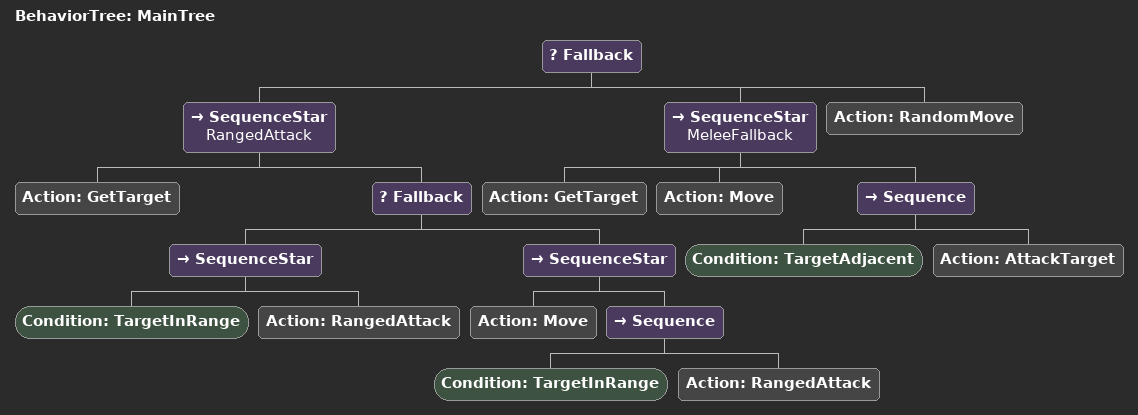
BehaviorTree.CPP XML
<root main_tree_to_execute="MainTree">
    <BehaviorTree ID="MainTree">
        <Fallback>
            <SequenceStar name="RangedAttack">
                <Action ID="GetTarget"/>
                <Fallback>
                    <!-- If in range, shoot -->
                    <SequenceStar>
                        <Condition ID="TargetInRange"/>
                        <Action ID="RangedAttack"/>
                    </SequenceStar>
                    <!-- Otherwise close distance -->
                    <SequenceStar>
                        <Action ID="Move"/>
                        <Sequence>
                            <Condition ID="TargetInRange"/>
                            <Action ID="RangedAttack"/>
                        </Sequence>
                    </SequenceStar>
                </Fallback>
            </SequenceStar>
            <!-- Fallback: if target is adjacent, melee -->
            <SequenceStar name="MeleeFallback">
                <Action ID="GetTarget"/>
                <Action ID="Move"/>
                <Sequence>
                    <Condition ID="TargetAdjacent"/>
                    <Action ID="AttackTarget"/>
                </Sequence>
            </SequenceStar>
            <Action ID="RandomMove"/>
        </Fallback>
    </BehaviorTree>
</root>
